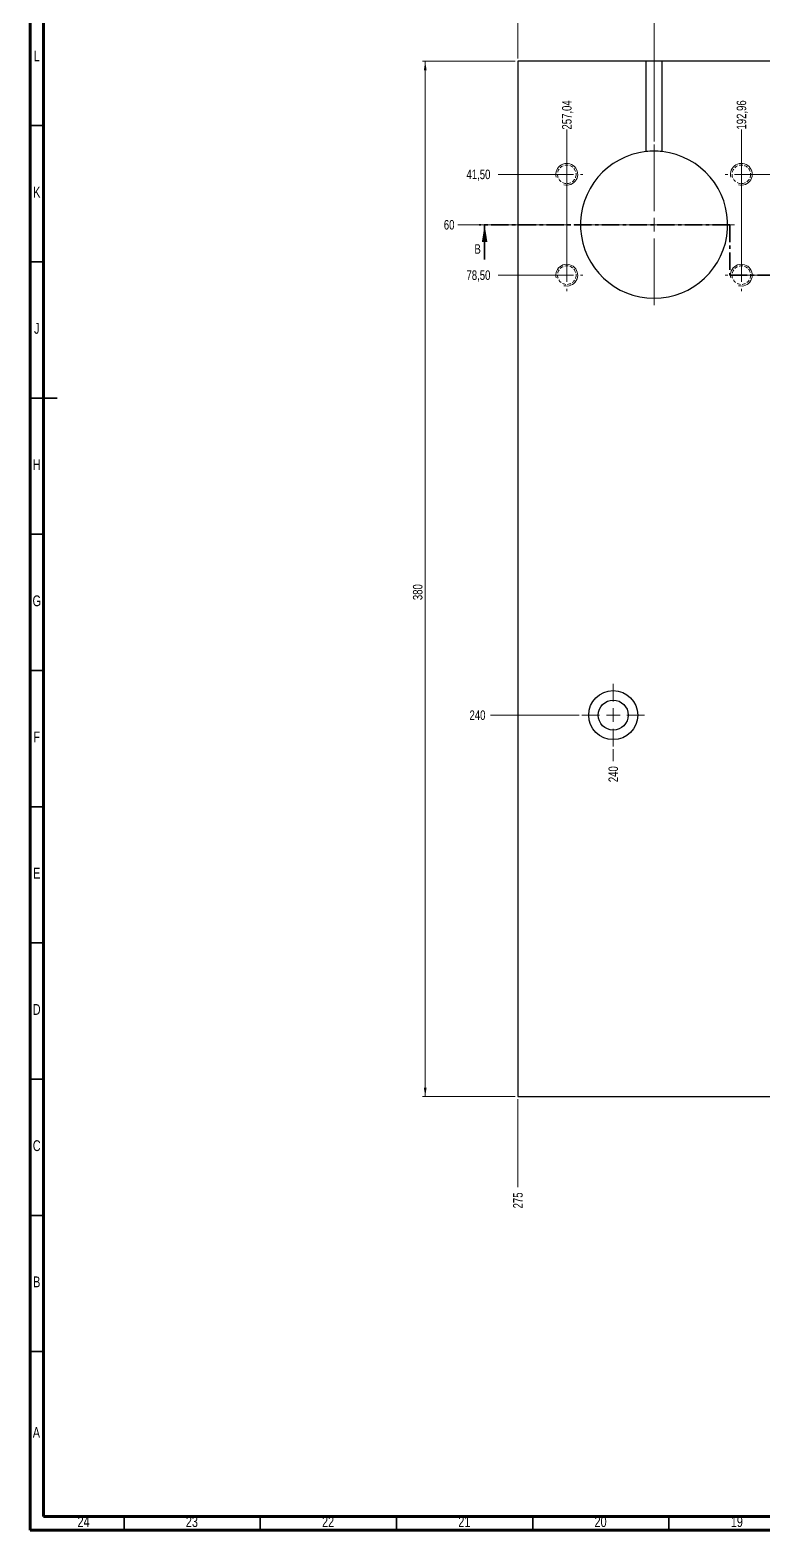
# Model space of a CAD drawing. Header units: millimetres. Extents: x 15 to 1184, y 5 to 836.
# Drawn here: x 15 to 284, y 5 to 556 of the extents above; entities that cross this region are included whole.
import ezdxf

# ---------------------------------------------------------------- set-up
doc = ezdxf.new("R2010")
doc.units = ezdxf.units.MM
doc.linetypes.add('CENTER', pattern=[10.16, 6.35, -1.27, 1.27, -1.27])
doc.linetypes.add('HIDDEN', pattern=[1.905, 1.27, -0.635])
doc.styles.add('SLDTEXTSTYLE0', font='TXT', dxfattribs={"width": 0.75})
doc.dimstyles.new('SLDDIMSTYLE1', dxfattribs={"dimtxt": 3.5, "dimasz": 3.302, "dimexe": 0, "dimexo": 0.0625, "dimgap": 0.875, "dimtad": 0, "dimtih": 1, "dimtoh": 1, "dimrnd": 1e-09, "dimzin": 12, "dimdsep": 46, "dimtxsty": 'SLDTEXTSTYLE0', "dimblk1": 'NONE', "dimblk2": 'NONE', "dimsah": 1, "dimcen": 0.09, "dimadec": 0, "dimazin": 3, "dimtfac": 1, "dimtofl": 0, "dimtmove": 0, "dimatfit": 3, "dimldrblk": 'NONE', "dimfxl": 1, "dimfrac": 2, "dimtolj": 1, "dimtzin": 12, "dimarcsym": 0})
doc.dimstyles.new('SLDDIMSTYLE2', dxfattribs={"dimtxt": 3.5, "dimasz": 3.302, "dimexe": 0, "dimexo": 0.0625, "dimgap": 0.875, "dimtad": 1, "dimrnd": 1e-09, "dimzin": 12, "dimdsep": 46, "dimtxsty": 'SLDTEXTSTYLE0', "dimsah": 1, "dimcen": 0.09, "dimadec": 0, "dimazin": 3, "dimtfac": 1, "dimtofl": 0, "dimtmove": 0, "dimatfit": 3, "dimfxl": 1, "dimfrac": 2, "dimtolj": 1, "dimtzin": 12, "dimarcsym": 0})

# ---------------------------------------------------------------- blocks, each defined once
blk = doc.blocks.new('_D_17')
at = {"color": 7, "linetype": 'Continuous', "lineweight": 18}
blk.add_line((276.1, 466.61), (276.1, 519.05), dxfattribs=at)
at = {"color": 7, "linetype": 'Continuous', "lineweight": 18, "insert": (274.36, 519.05), "char_height": 3.5, "attachment_point": 1, "rotation": 90, "style": 'SLDTEXTSTYLE0'}
blk.add_mtext('192,96', dxfattribs=at)
blk = doc.blocks.new('_None')
blk = doc.blocks.new('_D_18')
at = {"color": 7, "linetype": 'Continuous', "lineweight": 18}
blk.add_line((244.05, 514.61), (244.05, 560.11), dxfattribs=at)
at = {"color": 7, "linetype": 'Continuous', "lineweight": 18, "insert": (242.32, 560.11), "char_height": 3.5, "attachment_point": 1, "rotation": 90, "style": 'SLDTEXTSTYLE0'}
blk.add_mtext('225', dxfattribs=at)
blk = doc.blocks.new('_D_19')
at = {"color": 7, "linetype": 'Continuous', "lineweight": 18}
blk.add_line((229.05, 291.61), (229.05, 287.25), dxfattribs=at)
at = {"color": 7, "linetype": 'Continuous', "lineweight": 18, "insert": (227.32, 279.5), "char_height": 3.5, "attachment_point": 1, "rotation": 90, "style": 'SLDTEXTSTYLE0'}
blk.add_mtext('240', dxfattribs=at)
blk = doc.blocks.new('_D_20')
at = {"color": 7, "linetype": 'Continuous', "lineweight": 18}
blk.add_line((212.01, 466.61), (212.01, 519.05), dxfattribs=at)
at = {"color": 7, "linetype": 'Continuous', "lineweight": 18, "insert": (210.28, 519.05), "char_height": 3.5, "attachment_point": 1, "rotation": 90, "style": 'SLDTEXTSTYLE0'}
blk.add_mtext('257,04', dxfattribs=at)
blk = doc.blocks.new('_D_21')
at = {"color": 7, "linetype": 'Continuous', "lineweight": 18}
blk.add_line((194.05, 163.11), (194.05, 130.81), dxfattribs=at)
at = {"color": 7, "linetype": 'Continuous', "lineweight": 18, "insert": (192.32, 123.05), "char_height": 3.5, "attachment_point": 1, "rotation": 90, "style": 'SLDTEXTSTYLE0'}
blk.add_mtext('275', dxfattribs=at)
blk = doc.blocks.new('_D_42')
at = {"color": 7, "linetype": 'Continuous', "lineweight": 18}
blk.add_line((211.01, 502.61), (186.82, 502.61), dxfattribs=at)
at = {"color": 7, "linetype": 'Continuous', "lineweight": 18, "insert": (175.19, 504.35), "char_height": 3.5, "attachment_point": 1, "style": 'SLDTEXTSTYLE0'}
blk.add_mtext('41,50', dxfattribs=at)
blk = doc.blocks.new('_D_43')
at = {"color": 7, "linetype": 'Continuous', "lineweight": 18}
blk.add_line((277.1, 502.61), (306.69, 502.61), dxfattribs=at)
at = {"color": 7, "linetype": 'Continuous', "lineweight": 18, "insert": (306.69, 504.35), "char_height": 3.5, "attachment_point": 1, "style": 'SLDTEXTSTYLE0'}
blk.add_mtext('41,50', dxfattribs=at)
blk = doc.blocks.new('_D_45')
at = {"color": 7, "linetype": 'Continuous', "lineweight": 18}
blk.add_line((213.55, 484.11), (172.05, 484.11), dxfattribs=at)
at = {"color": 7, "linetype": 'Continuous', "lineweight": 18, "insert": (166.88, 485.85), "char_height": 3.5, "attachment_point": 1, "style": 'SLDTEXTSTYLE0'}
blk.add_mtext('60', dxfattribs=at)
blk = doc.blocks.new('_D_48')
at = {"color": 7, "linetype": 'Continuous', "lineweight": 18}
blk.add_line((211.01, 465.61), (186.82, 465.61), dxfattribs=at)
at = {"color": 7, "linetype": 'Continuous', "lineweight": 18, "insert": (175.19, 467.35), "char_height": 3.5, "attachment_point": 1, "style": 'SLDTEXTSTYLE0'}
blk.add_mtext('78,50', dxfattribs=at)
blk = doc.blocks.new('_D_49')
at = {"color": 7, "linetype": 'Continuous', "lineweight": 18}
blk.add_line((277.1, 465.61), (306.69, 465.61), dxfattribs=at)
at = {"color": 7, "linetype": 'Continuous', "lineweight": 18, "insert": (306.69, 467.35), "char_height": 3.5, "attachment_point": 1, "style": 'SLDTEXTSTYLE0'}
blk.add_mtext('78,50', dxfattribs=at)
blk = doc.blocks.new('_D_70')
at = {"color": 7, "linetype": 'Continuous', "lineweight": 18}
blk.add_line((216.55, 304.11), (184.05, 304.11), dxfattribs=at)
at = {"color": 7, "linetype": 'Continuous', "lineweight": 18, "insert": (176.3, 305.85), "char_height": 3.5, "attachment_point": 1, "style": 'SLDTEXTSTYLE0'}
blk.add_mtext('240', dxfattribs=at)
blk = doc.blocks.new('_D_88')
at = {"color": 7, "linetype": 'Continuous', "lineweight": 18}
for p, q in [((194.05, 545.11), (194.05, 579.11)), ((744.05, 545.11), (744.05, 579.11)), ((744.05, 578.11), (194.05, 578.11))]:
    blk.add_line(p, q, dxfattribs=at)
for points in [[(194.05, 578.11), (197.36, 577.6), (197.36, 578.62)], [(744.05, 578.11), (740.75, 578.62), (740.75, 577.6)]]:
    blk.add_solid(points, dxfattribs=at)
at = {"color": 7, "linetype": 'Continuous', "lineweight": 18, "insert": (467.69, 582.62), "char_height": 3.5, "attachment_point": 1, "style": 'SLDTEXTSTYLE0'}
blk.add_mtext('550', dxfattribs=at)
blk = doc.blocks.new('_D_89')
at = {"color": 7, "linetype": 'Continuous', "lineweight": 18}
for p, q in [((193.05, 544.11), (159.05, 544.11)), ((160.05, 544.11), (160.05, 164.11)), ((193.05, 164.11), (159.05, 164.11))]:
    blk.add_line(p, q, dxfattribs=at)
for points in [[(160.05, 544.11), (159.55, 540.81), (160.56, 540.81)], [(160.05, 164.11), (160.56, 167.41), (159.55, 167.41)]]:
    blk.add_solid(points, dxfattribs=at)
at = {"color": 7, "linetype": 'Continuous', "lineweight": 18, "insert": (155.54, 346.32), "char_height": 3.5, "attachment_point": 1, "rotation": 90, "style": 'SLDTEXTSTYLE0'}
blk.add_mtext('380', dxfattribs=at)
blk = doc.blocks.new('SW_CENTERMARKSYMBOL_5')
at = {"color": 0, "linetype": 'Continuous', "lineweight": 0}
for p, q in [((0, 5), (0, 11.5)), ((-5, 0), (-11.5, 0)), ((0, 0), (-2.5, 0)), ((0, 0), (0, 2.5)), ((0, 0), (0, -2.5)), ((0, 0), (2.5, 0)), ((5, 0), (11.5, 0)), ((0, -5), (0, -11.5))]:
    blk.add_line(p, q, dxfattribs=at)
blk = doc.blocks.new('SW_CENTERMARKSYMBOL_34')
at = {"color": 0, "linetype": 'Continuous', "lineweight": 0}
for p, q in [((0, 5), (0, 5.9)), ((-5, 0), (-5.9, 0)), ((0, 0), (-2.5, 0)), ((0, 0), (0, 2.5)), ((0, 0), (0, -2.5)), ((0, 0), (2.5, 0)), ((5, 0), (5.9, 0)), ((0, -5), (0, -5.9))]:
    blk.add_line(p, q, dxfattribs=at)
blk = doc.blocks.new('SW_CENTERMARKSYMBOL_35')
at = {"color": 0, "linetype": 'Continuous', "lineweight": 0}
for p, q in [((0, 5), (0, 5.9)), ((-5, 0), (-5.9, 0)), ((0, 0), (-2.5, 0)), ((0, 0), (0, 2.5)), ((0, 0), (0, -2.5)), ((0, 0), (2.5, 0)), ((5, 0), (5.9, 0)), ((0, -5), (0, -5.9))]:
    blk.add_line(p, q, dxfattribs=at)
blk = doc.blocks.new('SW_CENTERMARKSYMBOL_36')
at = {"color": 0, "linetype": 'Continuous', "lineweight": 0}
for p, q in [((0, 5), (0, 5.9)), ((-5, 0), (-5.9, 0)), ((0, 0), (-2.5, 0)), ((0, 0), (0, 2.5)), ((0, 0), (0, -2.5)), ((0, 0), (2.5, 0)), ((5, 0), (5.9, 0)), ((0, -5), (0, -5.9))]:
    blk.add_line(p, q, dxfattribs=at)
blk = doc.blocks.new('SW_CENTERMARKSYMBOL_37')
at = {"color": 0, "linetype": 'Continuous', "lineweight": 0}
for p, q in [((0, 5), (0, 5.9)), ((-5, 0), (-5.9, 0)), ((0, 0), (-2.5, 0)), ((0, 0), (0, 2.5)), ((0, 0), (0, -2.5)), ((0, 0), (2.5, 0)), ((5, 0), (5.9, 0)), ((0, -5), (0, -5.9))]:
    blk.add_line(p, q, dxfattribs=at)
blk = doc.blocks.new('SW_CENTERMARKSYMBOL_38')
at = {"color": 0, "linetype": 'Continuous', "lineweight": 0}
for p, q in [((0, 5), (0, 29.5)), ((-5, 0), (-29.5, 0)), ((0, 0), (-2.5, 0)), ((0, 0), (0, 2.5)), ((0, 0), (0, -2.5)), ((0, 0), (2.5, 0)), ((5, 0), (29.5, 0)), ((0, -5), (0, -29.5))]:
    blk.add_line(p, q, dxfattribs=at)

msp = doc.modelspace()

# ---------------------------------------------------------------- linework, layer by layer
at = {"color": 7, "linetype": 'Continuous', "lineweight": 70}
for p, q in [((15, 5), (15, 836)), ((20, 10), (20, 831)), ((1179, 10), (20, 10)), ((1184, 5), (15, 5))]:
    msp.add_line(p, q, dxfattribs=at)
at = {"color": 7, "linetype": 'Continuous', "lineweight": 25}
for p, q in [((241.053, 544.111), (194.053, 544.111)), ((194.053, 544.111), (194.053, 164.111)), ((241.053, 544.111), (241.053, 510.944)), ((247.053, 544.111), (241.053, 544.111)), ((247.053, 510.944), (247.053, 544.111)), ((691.053, 544.111), (247.053, 544.111)), ((194.053, 164.111), (744.053, 164.111))]:
    msp.add_line(p, q, dxfattribs=at)
at = {"color": 7, "linetype": 'Continuous', "lineweight": 35}
for p, q in [((20, 520.5), (15, 520.5)), ((181.858, 471.411), (181.858, 484.111)), ((20, 470.5), (15, 470.5)), ((14.999, 420.5), (25.001, 420.5)), ((20, 420.5), (15, 420.5)), ((20, 370.5), (15, 370.5)), ((20, 320.5), (15, 320.5)), ((20, 270.5), (15, 270.5)), ((20, 220.5), (15, 220.5)), ((20, 170.5), (15, 170.5)), ((20, 120.5), (15, 120.5)), ((20, 70.5), (15, 70.5)), ((49.5, 10), (49.5, 5)), ((99.5, 10), (99.5, 5)), ((149.5, 10), (149.5, 5)), ((199.5, 10), (199.5, 5)), ((249.5, 10), (249.5, 5))]:
    msp.add_line(p, q, dxfattribs=at)
at = {"color": 7, "linetype": 'CENTER', "lineweight": 35}
for p, q in [((271.897, 484.111), (179.858, 484.111)), ((271.897, 484.111), (271.897, 465.611)), ((271.897, 465.611), (300.636, 465.611))]:
    msp.add_line(p, q, dxfattribs=at)
at = {"color": 7, "linetype": 'HIDDEN', "lineweight": 18}
for centre in [(212.011, 502.611), (276.096, 502.611), (212.011, 465.611), (276.096, 465.611)]:
    msp.add_circle(centre, 3.4, dxfattribs=at)
at = {"color": 7, "linetype": 'Continuous', "lineweight": 25}
for radius in [9, 5.5]:
    msp.add_circle((229.053, 304.111), radius, dxfattribs=at)
at = {"color": 7, "linetype": 'Continuous', "lineweight": 18}
for centre in [(212.011, 502.611), (276.096, 502.611), (212.011, 465.611), (276.096, 465.611)]:
    msp.add_arc(centre, 4, 255, 195, dxfattribs=at)
at = {"color": 7, "linetype": 'Continuous', "lineweight": 25}
for start, end in [(96.37937, 83.62063), (83.62063, 96.37937)]:
    msp.add_arc((244.053, 484.111), 27, start, end, dxfattribs=at)
at = {"color": 7, "linetype": 'Continuous', "lineweight": 35}
msp.add_solid([(181.858, 484.111), (180.842, 477.761), (182.874, 477.761)], dxfattribs=at)

# ---------------------------------------------------------------- block references
at = {"color": 7, "linetype": 'Continuous', "lineweight": 0}
for name, p in [('SW_CENTERMARKSYMBOL_38', (244.053, 484.111)), ('SW_CENTERMARKSYMBOL_36', (212.011, 502.611)), ('SW_CENTERMARKSYMBOL_34', (276.096, 502.611)), ('SW_CENTERMARKSYMBOL_37', (212.011, 465.611)), ('SW_CENTERMARKSYMBOL_35', (276.096, 465.611)), ('SW_CENTERMARKSYMBOL_5', (229.053, 304.111))]:
    msp.add_blockref(name, p, dxfattribs=at)

# ---------------------------------------------------------------- texts
at = {"color": 7, "linetype": 'Continuous', "lineweight": 0, "attachment_point": 2, "style": 'SLDTEXTSTYLE0'}
for s, insert, char_height in [('L', (17.455, 548.06), 3.969), ('K', (17.489, 498.06), 3.969), ('J', (17.465, 448.06), 3.969), ('H', (17.49, 398.06), 3.969), ('G', (17.487, 348.06), 3.969), ('F', (17.458, 298.06), 3.969), ('E', (17.508, 248.06), 3.969), ('D', (17.453, 198.06), 3.969), ('C', (17.459, 148.06), 3.969), ('B', (17.471, 98.06), 3.969), ('A', (17.34, 42.81), 3.969), ('24', (34.67, 10.06), 3.9688), ('23', (74.42, 10.06), 3.9688), ('22', (124.42, 10.06), 3.9688), ('21', (174.42, 10.06), 3.9688), ('20', (224.42, 10.06), 3.9688), ('19', (274.42, 10.06), 3.9688)]:
    msp.add_mtext(s, dxfattribs=dict(at, insert=insert, char_height=char_height))
at = {"color": 7, "linetype": 'Continuous', "insert": (178.108, 476.971), "char_height": 3.5, "attachment_point": 1, "style": 'SLDTEXTSTYLE0'}
msp.add_mtext('B', dxfattribs=at)

# ---------------------------------------------------------------- dimensions: what is measured, and where the dimension line sits
at = {"color": 7, "linetype": 'Continuous', "lineweight": 18}
dim = msp.add_linear_dim(base=(194.053, 578.111), p1=(744.053, 544.111), p2=(194.053, 544.111), dimstyle='SLDDIMSTYLE2', dxfattribs=at)
dim.commit()
dim.dimension.update_dxf_attribs({"geometry": '_D_88', "text_midpoint": (471.573, 578.111), "dimtype": 160})
for feature_location, offset, dtype, origin, picture, middle in [((244.053, 513.611), (0, 46.5), 1, (469.053, 162.111), '_D_18', (244.053, 563.991)), ((214.553, 484.111), (-42.5, 0), 0, (744.053, 544.111), '_D_45', (169.467, 484.111)), ((212.011, 502.611), (-25.186, 0), 0, (744.053, 544.111), '_D_42', (181.006, 502.611)), ((212.011, 465.611), (-25.186, 0), 0, (744.053, 544.111), '_D_48', (181.006, 465.611)), ((217.553, 304.111), (-33.5, 0), 0, (744.053, 544.111), '_D_70', (180.174, 304.111)), ((276.096, 502.611), (30.591, 0), 0, (744.053, 544.111), '_D_43', (312.506, 502.611)), ((276.096, 465.611), (30.591, 0), 0, (744.053, 544.111), '_D_49', (312.506, 465.611)), ((212.011, 465.611), (0, 53.443), 1, (469.053, 162.111), '_D_20', (212.011, 526.167)), ((276.096, 465.611), (0, 53.443), 1, (469.053, 162.111), '_D_17', (276.096, 526.167)), ((229.053, 292.611), (0, -5.357), 1, (469.053, 162.111), '_D_19', (229.053, 283.375)), ((194.053, 164.111), (0, -33.304), 1, (469.053, 162.111), '_D_21', (194.053, 126.929))]:
    dim = msp.add_ordinate_dim(feature_location=feature_location, offset=offset, dtype=dtype, origin=origin, dimstyle='SLDDIMSTYLE1', dxfattribs=at)
    dim.commit()
    dim.dimension.update_dxf_attribs({"geometry": picture, "text_midpoint": middle})
dim = msp.add_linear_dim(base=(160.053, 164.111), p1=(194.053, 544.111), p2=(194.053, 164.111), angle=90, dimstyle='SLDDIMSTYLE2', dxfattribs=at)
dim.commit()
dim.dimension.update_dxf_attribs({"geometry": '_D_89', "text_midpoint": (160.053, 350.199), "dimtype": 160})

doc.saveas('drawing.dxf')
